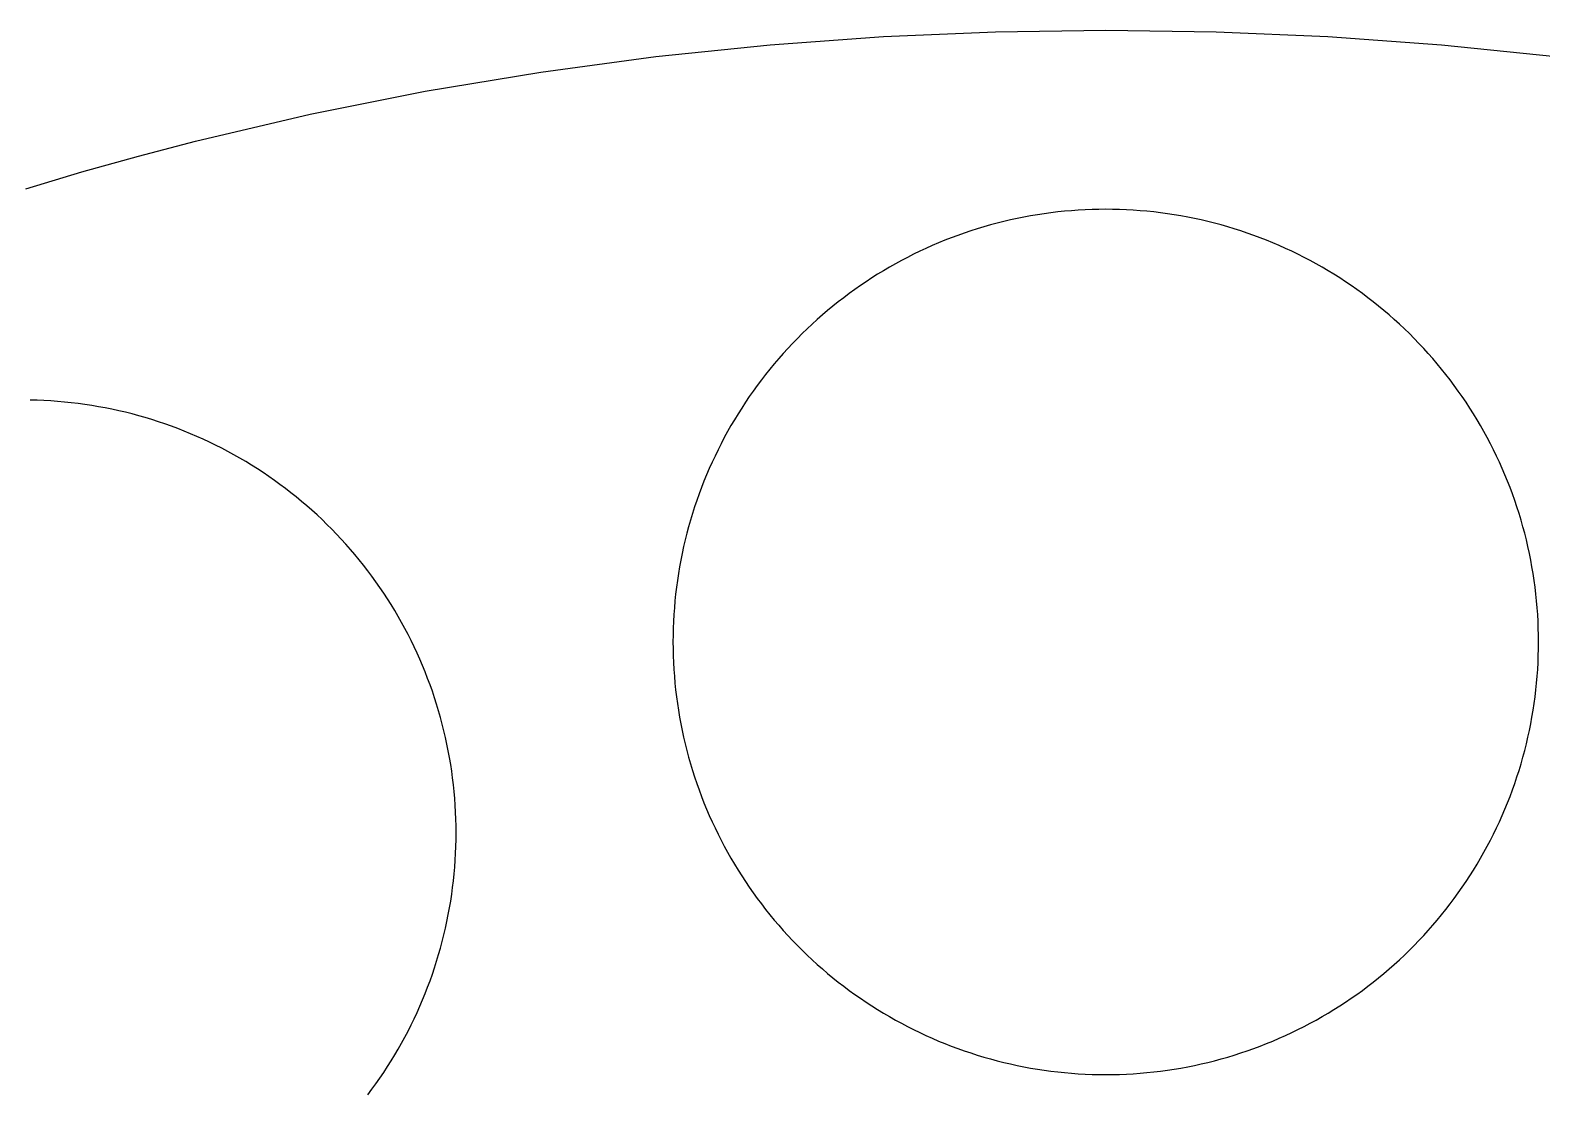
# Model space of a CAD drawing. Extents: x -180 to 180, y -105 to 115.
# Drawn here: x -78.3 to 31.7, y 37.8 to 115 of the extents above; entities that cross this region are included whole.
import ezdxf

# ---------------------------------------------------------------- set-up
doc = ezdxf.new("R2010")
doc.units = 0

msp = doc.modelspace()

# ---------------------------------------------------------------- linework, layer by layer
at = {"layer": 'CONTOURS'}
for points in [[(-78.613483, 103.452507, 0), (-74.521382, 104.68144, 0), (-70.401116, 105.839196, 0), (-66.257048, 106.925655, 0), (-57.914768, 108.884886, 0), (-49.528479, 110.56088, 0), (-41.130929, 111.957411, 0), (-32.753349, 113.080117, 0), (-24.425171, 113.93632, 0), (-16.173799, 114.534814, 0), (-8.024444, 114.885668, 0), (0, 115, 0), (8.024444, 114.885668, 0), (16.173799, 114.534814, 0), (24.425171, 113.93632, 0), (32.753349, 113.080117, 0)], [(-53.718122, 37.491837, 0), (-53.418607, 37.891943, 0), (-53.125478, 38.29675, 0), (-52.838808, 38.706157, 0), (-52.55867, 39.12006, 0), (-52.285134, 39.538357, 0), (-52.018269, 39.96094, 0), (-51.758143, 40.387705, 0), (-51.50482, 40.818542, 0), (-51.258365, 41.253345, 0), (-51.018839, 41.692004, 0), (-50.786304, 42.134407, 0), (-50.560816, 42.580444, 0), (-50.342434, 43.030003, 0), (-50.131212, 43.48297, 0), (-49.927204, 43.939231, 0), (-49.73046, 44.398671, 0), (-49.54103, 44.861175, 0), (-49.358963, 45.326627, 0), (-49.184303, 45.794908, 0), (-49.017094, 46.265902, 0), (-48.85738, 46.739489, 0), (-48.7052, 47.215551, 0), (-48.560592, 47.693967, 0), (-48.423592, 48.174617, 0), (-48.294236, 48.657381, 0), (-48.172556, 49.142136, 0), (-48.058582, 49.628761, 0), (-47.952343, 50.117132, 0), (-47.853866, 50.607128, 0), (-47.763176, 51.098625, 0), (-47.680295, 51.591499, 0), (-47.605245, 52.085625, 0), (-47.538044, 52.58088, 0), (-47.478709, 53.077139, 0), (-47.427255, 53.574277, 0), (-47.383695, 54.072169, 0), (-47.34804, 54.570689, 0), (-47.320299, 55.069712, 0), (-47.300479, 55.569113, 0), (-47.288585, 56.068765, 0), (-47.28462, 56.568542, 0), (-47.288585, 57.06832, 0), (-47.300479, 57.567972, 0), (-47.320299, 58.067373, 0), (-47.34804, 58.566396, 0), (-47.383695, 59.064916, 0), (-47.427255, 59.562808, 0), (-47.478709, 60.059946, 0), (-47.538044, 60.556205, 0), (-47.605245, 61.05146, 0), (-47.680295, 61.545586, 0), (-47.763176, 62.03846, 0), (-47.853866, 62.529957, 0), (-47.952343, 63.019953, 0), (-48.058582, 63.508324, 0), (-48.172556, 63.994949, 0), (-48.294236, 64.479704, 0), (-48.423592, 64.962468, 0), (-48.560592, 65.443118, 0), (-48.7052, 65.921534, 0), (-48.85738, 66.397596, 0), (-49.017094, 66.871183, 0), (-49.184303, 67.342177, 0), (-49.358963, 67.810458, 0), (-49.54103, 68.27591, 0), (-49.73046, 68.738414, 0), (-49.927204, 69.197854, 0), (-50.131212, 69.654115, 0), (-50.342434, 70.107082, 0), (-50.560816, 70.556641, 0), (-50.786304, 71.002678, 0), (-51.018839, 71.445081, 0), (-51.258365, 71.88374, 0), (-51.50482, 72.318542, 0), (-51.758143, 72.74938, 0), (-52.018269, 73.176145, 0), (-52.285134, 73.598728, 0), (-52.55867, 74.017025, 0), (-52.838808, 74.430928, 0), (-53.125478, 74.840335, 0), (-53.418607, 75.245142, 0), (-53.718122, 75.645248, 0), (-54.023948, 76.040551, 0), (-54.336007, 76.430952, 0), (-54.65422, 76.816352, 0), (-54.978509, 77.196656, 0), (-55.30879, 77.571766, 0), (-55.644981, 77.941589, 0), (-55.986998, 78.306031, 0), (-56.334754, 78.665001, 0), (-56.688161, 79.018409, 0), (-57.047131, 79.366165, 0), (-57.411574, 79.708181, 0), (-57.781397, 80.044373, 0), (-58.156507, 80.374654, 0), (-58.536811, 80.698942, 0), (-58.922211, 81.017156, 0), (-59.312612, 81.329215, 0), (-59.707915, 81.63504, 0), (-60.10802, 81.934556, 0), (-60.512828, 82.227685, 0), (-60.922235, 82.514355, 0), (-61.336138, 82.794493, 0), (-61.754434, 83.068029, 0), (-62.177018, 83.334894, 0), (-62.603782, 83.59502, 0), (-63.03462, 83.848343, 0), (-63.469423, 84.094798, 0), (-63.908081, 84.334323, 0), (-64.350485, 84.566859, 0), (-64.796522, 84.792346, 0), (-65.246081, 85.010728, 0), (-65.699047, 85.22195, 0), (-66.155308, 85.425959, 0), (-66.614749, 85.622703, 0), (-67.077253, 85.812132, 0), (-67.542704, 85.9942, 0), (-68.010986, 86.16886, 0), (-68.481979, 86.336068, 0), (-68.955567, 86.495783, 0), (-69.431628, 86.647963, 0), (-69.910045, 86.792571, 0), (-70.390695, 86.92957, 0), (-70.873459, 87.058927, 0), (-71.358214, 87.180607, 0), (-71.844838, 87.294581, 0), (-72.33321, 87.40082, 0), (-72.823206, 87.499296, 0), (-73.314703, 87.589987, 0), (-73.807576, 87.672867, 0), (-74.301703, 87.747918, 0), (-74.796958, 87.815119, 0), (-75.293217, 87.874454, 0), (-75.790355, 87.925908, 0), (-76.288247, 87.969468, 0), (-76.786767, 88.005123, 0), (-77.28579, 88.032864, 0), (-77.78519, 88.052684, 0), (-78.284842, 88.064578, 0)]]:
    msp.add_polyline3d(points, dxfattribs=at)
msp.add_polyline3d([(31.5, 70.460397, 0), (31.496035, 70.960175, 0), (31.484141, 71.459827, 0), (31.464321, 71.959227, 0), (31.43658, 72.45825, 0), (31.400925, 72.95677, 0), (31.357366, 73.454662, 0), (31.305912, 73.9518, 0), (31.246577, 74.448059, 0), (31.179375, 74.943314, 0), (31.104325, 75.437441, 0), (31.021444, 75.930314, 0), (30.930754, 76.421811, 0), (30.832277, 76.911807, 0), (30.726038, 77.400178, 0), (30.612064, 77.886803, 0), (30.490384, 78.371558, 0), (30.361028, 78.854322, 0), (30.224029, 79.334972, 0), (30.079421, 79.813389, 0), (29.92724, 80.28945, 0), (29.767526, 80.763038, 0), (29.600318, 81.234031, 0), (29.425658, 81.702313, 0), (29.24359, 82.167764, 0), (29.05416, 82.630268, 0), (28.857416, 83.089709, 0), (28.653408, 83.54597, 0), (28.442186, 83.998936, 0), (28.223804, 84.448495, 0), (27.998317, 84.894532, 0), (27.765781, 85.336936, 0), (27.526255, 85.775594, 0), (27.2798, 86.210397, 0), (27.026478, 86.641235, 0), (26.766351, 87.067999, 0), (26.499486, 87.490582, 0), (26.22595, 87.908879, 0), (25.945812, 88.322782, 0), (25.659142, 88.732189, 0), (25.366013, 89.136996, 0), (25.066498, 89.537102, 0), (24.760672, 89.932405, 0), (24.448614, 90.322806, 0), (24.1304, 90.708206, 0), (23.806112, 91.08851, 0), (23.47583, 91.46362, 0), (23.139639, 91.833443, 0), (22.797622, 92.197886, 0), (22.449866, 92.556856, 0), (22.096459, 92.910263, 0), (21.737489, 93.258019, 0), (21.373046, 93.600036, 0), (21.003224, 93.936227, 0), (20.628113, 94.266508, 0), (20.24781, 94.590797, 0), (19.862409, 94.90901, 0), (19.472008, 95.221069, 0), (19.076705, 95.526895, 0), (18.6766, 95.82641, 0), (18.271793, 96.119539, 0), (17.862386, 96.406209, 0), (17.448482, 96.686347, 0), (17.030186, 96.959883, 0), (16.607602, 97.226748, 0), (16.180838, 97.486874, 0), (15.75, 97.740197, 0), (15.315197, 97.986652, 0), (14.876539, 98.226178, 0), (14.434135, 98.458713, 0), (13.988098, 98.684201, 0), (13.53854, 98.902583, 0), (13.085573, 99.113805, 0), (12.629312, 99.317813, 0), (12.169871, 99.514557, 0), (11.707367, 99.703987, 0), (11.241916, 99.886054, 0), (10.773635, 100.060714, 0), (10.302641, 100.227922, 0), (9.829054, 100.387637, 0), (9.352992, 100.539817, 0), (8.874576, 100.684425, 0), (8.393925, 100.821425, 0), (7.911162, 100.950781, 0), (7.426406, 101.072461, 0), (6.939782, 101.186435, 0), (6.45141, 101.292674, 0), (5.961414, 101.391151, 0), (5.469918, 101.481841, 0), (4.977044, 101.564722, 0), (4.482917, 101.639772, 0), (3.987662, 101.706973, 0), (3.491403, 101.766308, 0), (2.994265, 101.817762, 0), (2.496374, 101.861322, 0), (1.997853, 101.896977, 0), (1.49883, 101.924718, 0), (0.99943, 101.944538, 0), (0.499778, 101.956432, 0), (0, 101.960397, 0), (-0.499778, 101.956432, 0), (-0.99943, 101.944538, 0), (-1.49883, 101.924718, 0), (-1.997853, 101.896977, 0), (-2.496374, 101.861322, 0), (-2.994265, 101.817762, 0), (-3.491403, 101.766308, 0), (-3.987662, 101.706973, 0), (-4.482917, 101.639772, 0), (-4.977044, 101.564722, 0), (-5.469918, 101.481841, 0), (-5.961414, 101.391151, 0), (-6.45141, 101.292674, 0), (-6.939782, 101.186435, 0), (-7.426406, 101.072461, 0), (-7.911162, 100.950781, 0), (-8.393925, 100.821425, 0), (-8.874576, 100.684425, 0), (-9.352992, 100.539817, 0), (-9.829054, 100.387637, 0), (-10.302641, 100.227922, 0), (-10.773635, 100.060714, 0), (-11.241916, 99.886054, 0), (-11.707367, 99.703987, 0), (-12.169871, 99.514557, 0), (-12.629312, 99.317813, 0), (-13.085573, 99.113805, 0), (-13.53854, 98.902583, 0), (-13.988098, 98.684201, 0), (-14.434135, 98.458713, 0), (-14.876539, 98.226178, 0), (-15.315197, 97.986652, 0), (-15.75, 97.740197, 0), (-16.180838, 97.486874, 0), (-16.607602, 97.226748, 0), (-17.030186, 96.959883, 0), (-17.448482, 96.686347, 0), (-17.862386, 96.406209, 0), (-18.271793, 96.119539, 0), (-18.6766, 95.82641, 0), (-19.076705, 95.526895, 0), (-19.472008, 95.221069, 0), (-19.862409, 94.90901, 0), (-20.24781, 94.590797, 0), (-20.628113, 94.266508, 0), (-21.003224, 93.936227, 0), (-21.373046, 93.600036, 0), (-21.737489, 93.258019, 0), (-22.096459, 92.910263, 0), (-22.449866, 92.556856, 0), (-22.797622, 92.197886, 0), (-23.139639, 91.833443, 0), (-23.47583, 91.46362, 0), (-23.806112, 91.08851, 0), (-24.1304, 90.708206, 0), (-24.448614, 90.322806, 0), (-24.760672, 89.932405, 0), (-25.066498, 89.537102, 0), (-25.366013, 89.136996, 0), (-25.659142, 88.732189, 0), (-25.945812, 88.322782, 0), (-26.22595, 87.908879, 0), (-26.499486, 87.490582, 0), (-26.766351, 87.067999, 0), (-27.026478, 86.641235, 0), (-27.2798, 86.210397, 0), (-27.526255, 85.775594, 0), (-27.765781, 85.336936, 0), (-27.998317, 84.894532, 0), (-28.223804, 84.448495, 0), (-28.442186, 83.998936, 0), (-28.653408, 83.54597, 0), (-28.857416, 83.089709, 0), (-29.05416, 82.630268, 0), (-29.24359, 82.167764, 0), (-29.425658, 81.702313, 0), (-29.600318, 81.234031, 0), (-29.767526, 80.763038, 0), (-29.92724, 80.28945, 0), (-30.079421, 79.813389, 0), (-30.224029, 79.334972, 0), (-30.361028, 78.854322, 0), (-30.490384, 78.371558, 0), (-30.612064, 77.886803, 0), (-30.726038, 77.400178, 0), (-30.832277, 76.911807, 0), (-30.930754, 76.421811, 0), (-31.021444, 75.930314, 0), (-31.104325, 75.437441, 0), (-31.179375, 74.943314, 0), (-31.246577, 74.448059, 0), (-31.305912, 73.9518, 0), (-31.357366, 73.454662, 0), (-31.400925, 72.95677, 0), (-31.43658, 72.45825, 0), (-31.464321, 71.959227, 0), (-31.484141, 71.459827, 0), (-31.496035, 70.960175, 0), (-31.5, 70.460397, 0), (-31.496035, 69.960619, 0), (-31.484141, 69.460967, 0), (-31.464321, 68.961566, 0), (-31.43658, 68.462543, 0), (-31.400925, 67.964023, 0), (-31.357366, 67.466131, 0), (-31.305912, 66.968993, 0), (-31.246577, 66.472734, 0), (-31.179375, 65.977479, 0), (-31.104325, 65.483353, 0), (-31.021444, 64.990479, 0), (-30.930754, 64.498983, 0), (-30.832277, 64.008987, 0), (-30.726038, 63.520615, 0), (-30.612064, 63.03399, 0), (-30.490384, 62.549235, 0), (-30.361028, 62.066472, 0), (-30.224029, 61.585821, 0), (-30.079421, 61.107405, 0), (-29.92724, 60.631343, 0), (-29.767526, 60.157756, 0), (-29.600318, 59.686762, 0), (-29.425658, 59.218481, 0), (-29.24359, 58.753029, 0), (-29.05416, 58.290525, 0), (-28.857416, 57.831085, 0), (-28.653408, 57.374824, 0), (-28.442186, 56.921857, 0), (-28.223804, 56.472298, 0), (-27.998317, 56.026261, 0), (-27.765781, 55.583858, 0), (-27.526255, 55.1452, 0), (-27.2798, 54.710397, 0), (-27.026478, 54.279559, 0), (-26.766351, 53.852794, 0), (-26.499486, 53.430211, 0), (-26.22595, 53.011915, 0), (-25.945812, 52.598011, 0), (-25.659142, 52.188604, 0), (-25.366013, 51.783797, 0), (-25.066498, 51.383692, 0), (-24.760672, 50.988389, 0), (-24.448614, 50.597988, 0), (-24.1304, 50.212587, 0), (-23.806112, 49.832284, 0), (-23.47583, 49.457173, 0), (-23.139639, 49.08735, 0), (-22.797622, 48.722908, 0), (-22.449866, 48.363938, 0), (-22.096459, 48.01053, 0), (-21.737489, 47.662775, 0), (-21.373046, 47.320758, 0), (-21.003224, 46.984567, 0), (-20.628113, 46.654285, 0), (-20.24781, 46.329997, 0), (-19.862409, 46.011783, 0), (-19.472008, 45.699724, 0), (-19.076705, 45.393899, 0), (-18.6766, 45.094384, 0), (-18.271793, 44.801254, 0), (-17.862386, 44.514584, 0), (-17.448482, 44.234446, 0), (-17.030186, 43.96091, 0), (-16.607602, 43.694046, 0), (-16.180838, 43.433919, 0), (-15.75, 43.180596, 0), (-15.315197, 42.934141, 0), (-14.876539, 42.694616, 0), (-14.434135, 42.46208, 0), (-13.988098, 42.236593, 0), (-13.53854, 42.018211, 0), (-13.085573, 41.806989, 0), (-12.629312, 41.60298, 0), (-12.169871, 41.406236, 0), (-11.707367, 41.216807, 0), (-11.241916, 41.034739, 0), (-10.773635, 40.860079, 0), (-10.302641, 40.692871, 0), (-9.829054, 40.533156, 0), (-9.352992, 40.380976, 0), (-8.874576, 40.236368, 0), (-8.393925, 40.099369, 0), (-7.911162, 39.970013, 0), (-7.426406, 39.848332, 0), (-6.939782, 39.734358, 0), (-6.45141, 39.62812, 0), (-5.961414, 39.529643, 0), (-5.469918, 39.438952, 0), (-4.977044, 39.356072, 0), (-4.482917, 39.281021, 0), (-3.987662, 39.21382, 0), (-3.491403, 39.154485, 0), (-2.994265, 39.103031, 0), (-2.496374, 39.059471, 0), (-1.997853, 39.023816, 0), (-1.49883, 38.996076, 0), (-0.99943, 38.976256, 0), (-0.499778, 38.964362, 0), (0, 38.960397, 0), (0.499778, 38.964362, 0), (0.99943, 38.976256, 0), (1.49883, 38.996076, 0), (1.997853, 39.023816, 0), (2.496374, 39.059471, 0), (2.994265, 39.103031, 0), (3.491403, 39.154485, 0), (3.987662, 39.21382, 0), (4.482917, 39.281021, 0), (4.977044, 39.356072, 0), (5.469918, 39.438952, 0), (5.961414, 39.529643, 0), (6.45141, 39.62812, 0), (6.939782, 39.734358, 0), (7.426406, 39.848332, 0), (7.911162, 39.970013, 0), (8.393925, 40.099369, 0), (8.874576, 40.236368, 0), (9.352992, 40.380976, 0), (9.829054, 40.533156, 0), (10.302641, 40.692871, 0), (10.773635, 40.860079, 0), (11.241916, 41.034739, 0), (11.707367, 41.216807, 0), (12.169871, 41.406236, 0), (12.629312, 41.60298, 0), (13.085573, 41.806989, 0), (13.53854, 42.018211, 0), (13.988098, 42.236593, 0), (14.434135, 42.46208, 0), (14.876539, 42.694616, 0), (15.315197, 42.934141, 0), (15.75, 43.180596, 0), (16.180838, 43.433919, 0), (16.607602, 43.694046, 0), (17.030186, 43.96091, 0), (17.448482, 44.234446, 0), (17.862386, 44.514584, 0), (18.271793, 44.801254, 0), (18.6766, 45.094384, 0), (19.076705, 45.393899, 0), (19.472008, 45.699724, 0), (19.862409, 46.011783, 0), (20.24781, 46.329997, 0), (20.628113, 46.654285, 0), (21.003224, 46.984567, 0), (21.373046, 47.320758, 0), (21.737489, 47.662775, 0), (22.096459, 48.01053, 0), (22.449866, 48.363938, 0), (22.797622, 48.722908, 0), (23.139639, 49.08735, 0), (23.47583, 49.457173, 0), (23.806112, 49.832284, 0), (24.1304, 50.212587, 0), (24.448614, 50.597988, 0), (24.760672, 50.988389, 0), (25.066498, 51.383692, 0), (25.366013, 51.783797, 0), (25.659142, 52.188604, 0), (25.945812, 52.598011, 0), (26.22595, 53.011915, 0), (26.499486, 53.430211, 0), (26.766351, 53.852794, 0), (27.026478, 54.279559, 0), (27.2798, 54.710397, 0), (27.526255, 55.1452, 0), (27.765781, 55.583858, 0), (27.998317, 56.026261, 0), (28.223804, 56.472298, 0), (28.442186, 56.921857, 0), (28.653408, 57.374824, 0), (28.857416, 57.831085, 0), (29.05416, 58.290525, 0), (29.24359, 58.753029, 0), (29.425658, 59.218481, 0), (29.600318, 59.686762, 0), (29.767526, 60.157756, 0), (29.92724, 60.631343, 0), (30.079421, 61.107405, 0), (30.224029, 61.585821, 0), (30.361028, 62.066472, 0), (30.490384, 62.549235, 0), (30.612064, 63.03399, 0), (30.726038, 63.520615, 0), (30.832277, 64.008987, 0), (30.930754, 64.498983, 0), (31.021444, 64.990479, 0), (31.104325, 65.483353, 0), (31.179375, 65.977479, 0), (31.246577, 66.472734, 0), (31.305912, 66.968993, 0), (31.357366, 67.466131, 0), (31.400925, 67.964023, 0), (31.43658, 68.462543, 0), (31.464321, 68.961566, 0), (31.484141, 69.460967, 0), (31.496035, 69.960619, 0)], close=True, dxfattribs=at)

doc.saveas('drawing.dxf')
